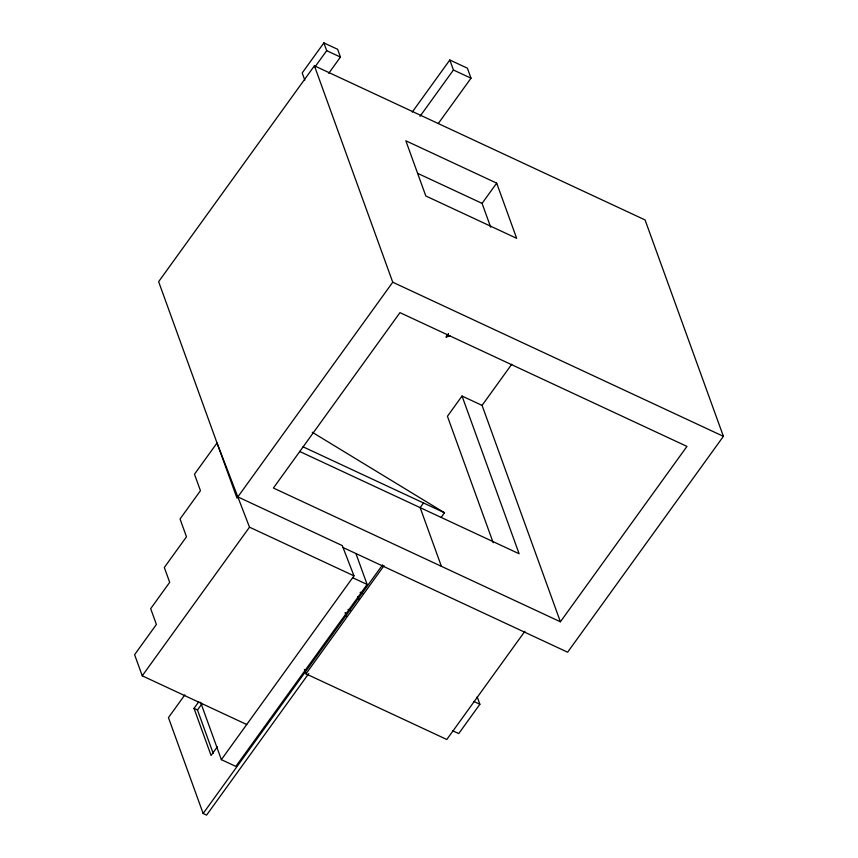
<?xml version="1.0" encoding="UTF-8"?>
<svg xmlns="http://www.w3.org/2000/svg" width="858" height="858" viewBox="0 0 858 858"><rect width="100%" height="100%" fill="white"/><g stroke="black" fill="none" stroke-linecap="round" stroke-linejoin="round"><path stroke-width="1.29" d="M450.021 335.896L446.192 337.001L448.391 333.934M328.753 73.284L340.444 57.078L337.634 49.303L323.884 42.9L302.209 72.93L304.805 80.105M314.414 65.809L158.633 281.681L236.98 498.09L392.75 282.218L314.414 65.809L645.066 219.927L723.401 436.336L567.621 652.209L342.653 547.35M315.004 66.87L326.694 50.676L323.884 42.9M412.248 112.066L449.817 60.006L467.385 68.19L471.01 78.196L438.352 123.445M420.002 116.334L453.432 70.002L449.817 60.006M490.701 227.209L482.078 203.378L496.685 183.129L405.834 140.787L425.815 195.978L516.666 238.331L496.685 183.129M142.246 675.814L249.506 527.177L217.031 442.985L194.487 474.217L200.45 490.69L180.041 518.983L186.486 536.786L164.318 567.503L169.691 582.325L150.686 608.665L156.403 624.463L134.599 654.686L142.246 675.814L246.718 724.517M184.813 694.937L168.447 717.62L203.153 813.491L206.596 815.1L308.741 673.551M217.342 746.803L211.079 755.49L194.026 708.365L198.724 701.855M213.181 753.378L197.479 709.974L202.177 703.474M560.403 621.793L273.412 488.02L399.978 312.634L686.958 446.407L560.403 621.793L482.067 405.384L462.033 396.042L447.426 416.291L493.189 542.717M355.92 553.528L367.117 584.459L235.832 766.398L221.364 759.652L353.979 575.868L342.299 545.602L237.827 496.9M482.067 405.384L511.754 364.242M423.52 502.97L420.152 507.636L441.398 566.323M203.153 813.491L382.582 564.832M524.881 631.295L446.804 739.489L305.974 673.841L384.052 565.647M441.141 517.417L444.508 512.752L312.237 432.25M477.187 696.835L479.879 704.279L458.74 733.579L452.67 730.759M446.192 337.001L448.498 333.826M453.432 70.002L471.01 78.196M326.694 50.676L340.444 57.078M417.878 173.455L482.078 203.378M392.75 282.218L723.401 436.336M302.981 446.782L444.508 512.752M299.614 451.447L519.122 553.764L462.033 396.042M249.506 527.177L353.979 575.868M352.649 577.724L367.117 584.459M360.339 592.299L362.762 593.436M360.253 592.417L362.677 593.543M348.005 609.384L350.429 610.521M473.82 701.447L479.879 704.279M194.026 708.365L197.479 709.974M357.958 596.857L358.783 599.131M357.872 596.975L358.698 599.249M345.302 612.698L346.535 616.098M345.216 612.805L346.042 615.079M304.386 669.455L305.974 673.841M200.6 702.294L221.364 759.652"/></g></svg>
